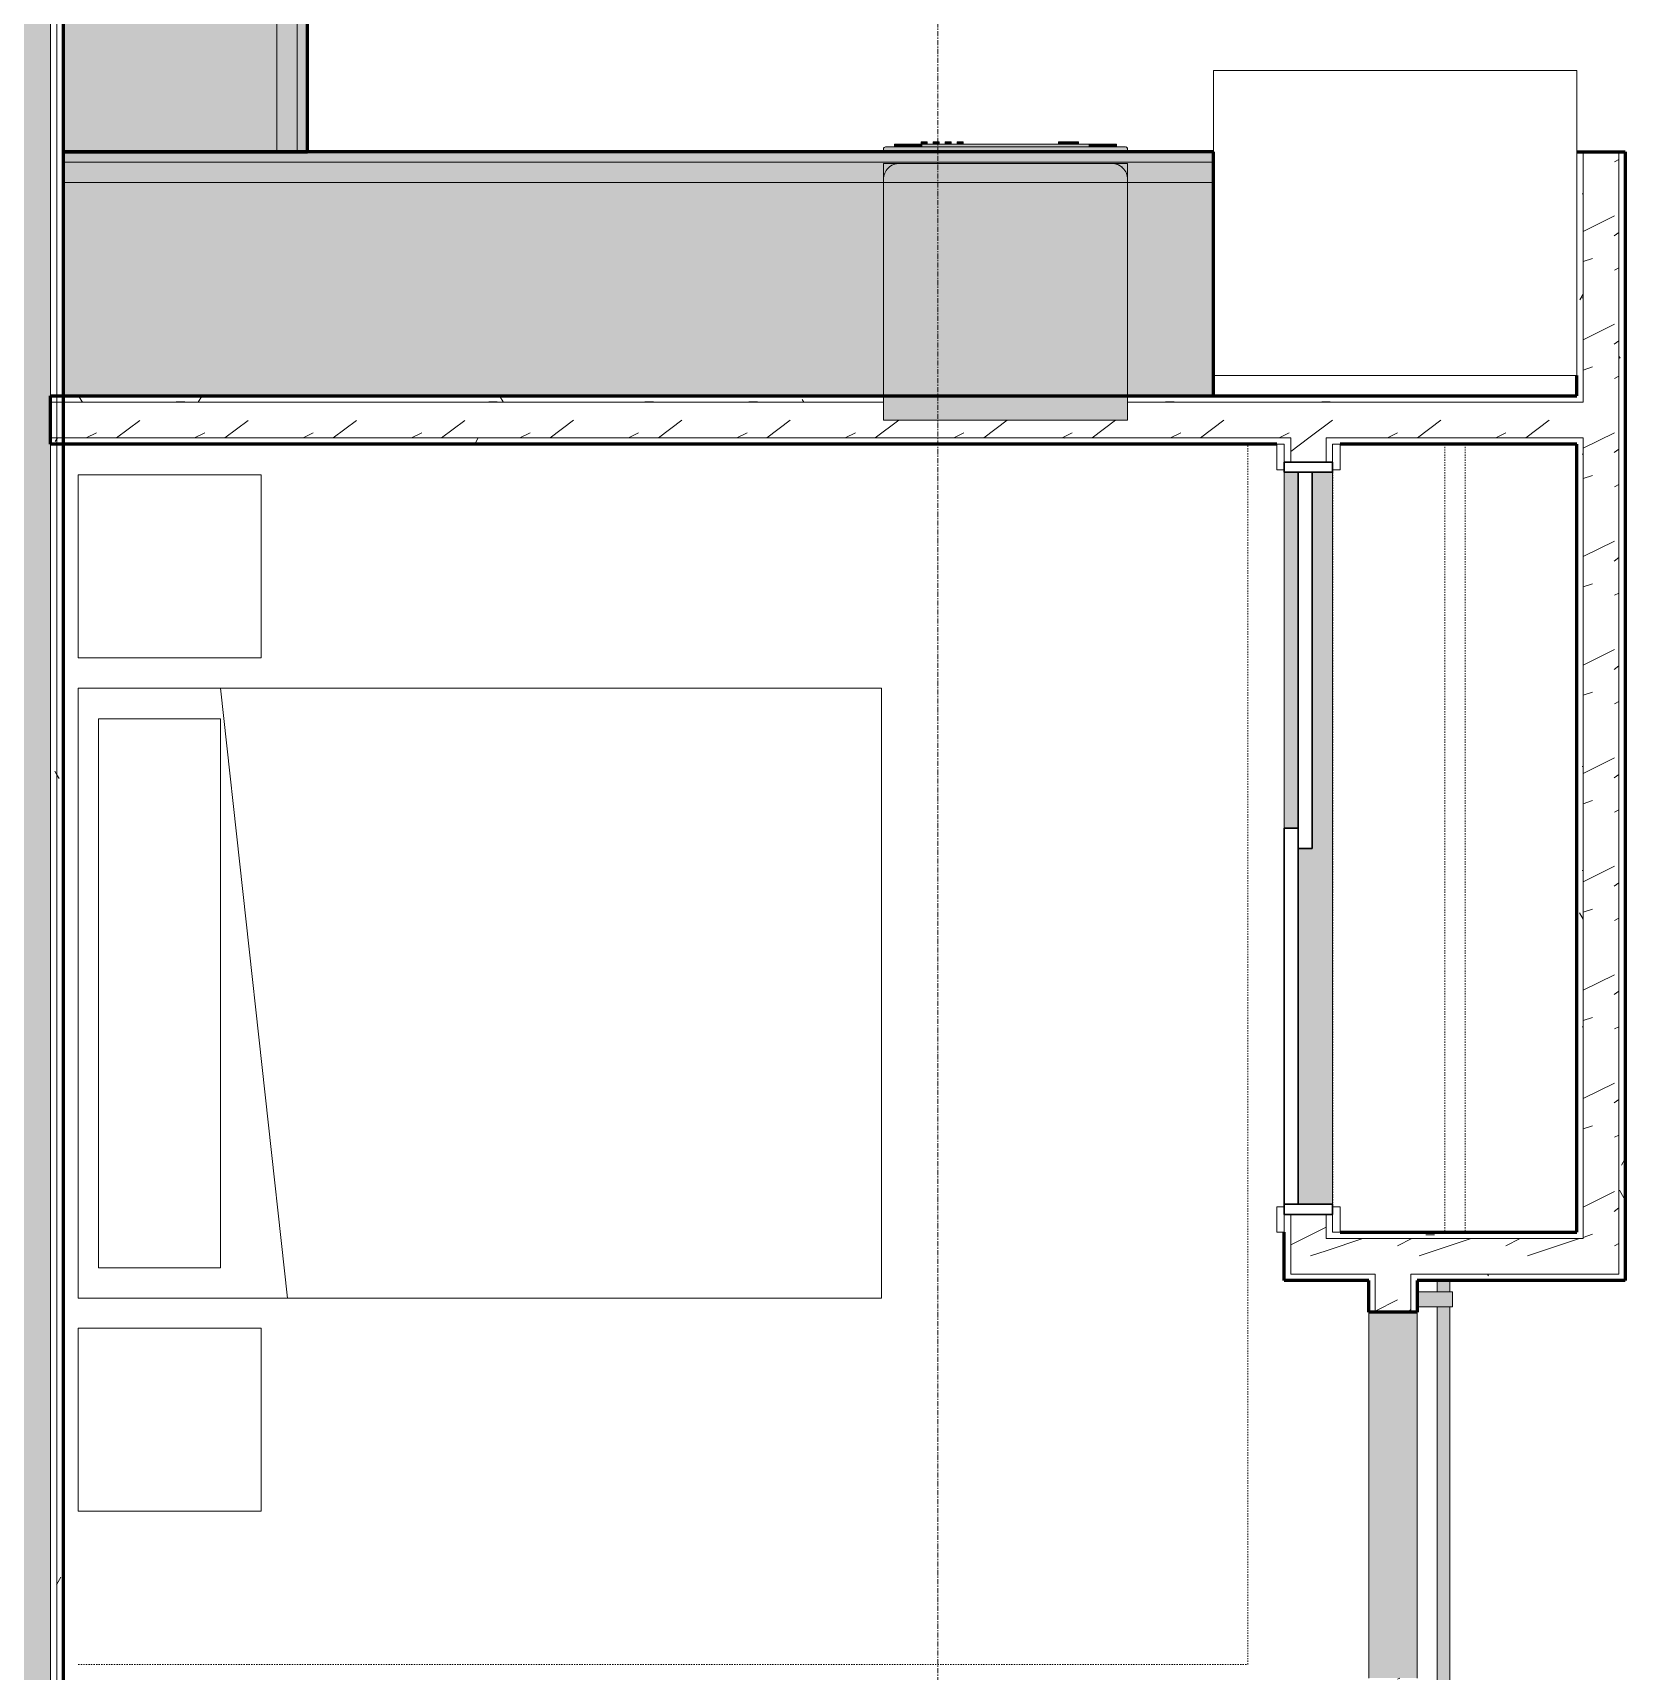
# Model space of a CAD drawing. Header units: inches. Extents: x -4061 to -1937, y 9836 to 11171.
# Drawn here: x -2916.3 to -2759.7, y 10524.1 to 10685.3 of the extents above; entities that cross this region are included whole.
import ezdxf

# ---------------------------------------------------------------- set-up
doc = ezdxf.new("R2010")
doc.units = ezdxf.units.IN
doc.header["$MEASUREMENT"] = 0
doc.linetypes.add('Dash', pattern=[0.25, 0.125, -0.125])
doc.linetypes.add('Grid Line 1_2_', pattern=[0.8749999999999999, 0.4999999999999999, -0.125, 0.125, -0.125])
for name, color, linetype, lineweight in [('0-1', 7, 'Continuous', 5), ('0-2', 250, 'Continuous', 9), ('A-DOOR-1', 250, 'Continuous', 9), ('A-DOOR-2', 50, 'Continuous', 30), ('A-DOOR-3', 90, 'Continuous', 18), ('A-DOOR-4', 135, 'Continuous', 18), ('A-DOOR-5', 7, 'Continuous', 18), ('A-DOOR-6', 10, 'Continuous', 60), ('A-DOOR-FRAM-1', 50, 'Continuous', 30), ('A-WALL', 113, 'Continuous', 18), ('A-WALL-1', 8, 'Continuous', 5), ('A-WALL-2', 10, 'Continuous', 60), ('A-WALL-3', 7, 'Continuous', 18), ('A-WALL-PATT-1', 250, 'Continuous', 9), ('A-WALL-PATT-2', 253, 'Continuous', 9), ('A-WALL-PATT-4', 111, 'Continuous', 9), ('I-FURN-1', 250, 'Continuous', 9), ('I-FURN-HDLN-1', 250, 'Dash', 9), ('I-WALL-2', 2, 'Continuous', 60), ('Q-CASE-1', 9, 'Continuous', 9), ('Q-CASE-2', 10, 'Continuous', 60), ('Q-CASE-3', 250, 'Continuous', 9), ('Q-CASE-HDLN-1', 250, 'Dash', 9), ('Q-SPCQ-1', 250, 'Continuous', 9), ('Q-SPCQ-2', 55, 'Continuous', 9), ('S-GRID-1', 1, 'Grid Line 1_2_', 9)]:
    doc.layers.add(name, color=color, linetype=linetype, lineweight=lineweight)
pattern_1 = [(0, (-127.185, -364.175), (20.48, 5.12), [0.845, -14.515, 0.845, -14.515, -81.92]), (0, (-127.185, -364.175), (20.48, 5.12), [-30.72, 0.845, -29.875, 0.845, -14.515, -35.84]), (0, (-127.185, -364.175), (20.48, 5.12), [-76.8, 0.845, -9.395, 0.845, -24.755]), (120, (-119.505, -361.615), (-14.67405006737632, 15.1762002695053), [0.8449999999999999, -14.515, 0.8449999999999999, -14.515, -81.91999999999999]), (120, (-119.505, -361.615), (-14.67405006737632, 15.1762002695053), [-30.72, 0.8449999999999999, -29.875, 0.8449999999999999, -14.515, -35.84]), (120, (-119.505, -361.615), (-14.67405006737632, 15.1762002695053), [-76.79999999999998, 0.8449999999999999, -9.394999999999998, 0.8449999999999999, -24.755]), (240, (-116.945, -351.375), (-5.805949932623669, -20.2962002695053), [0.845, -14.515, 0.845, -14.515, -81.92]), (240, (-116.945, -351.375), (-5.805949932623669, -20.2962002695053), [-30.72, 0.845, -29.875, 0.845, -14.515, -35.84]), (240, (-116.945, -351.375), (-5.805949932623669, -20.2962002695053), [-76.8, 0.845, -9.395, 0.845, -24.755])]
pattern_2 = [(216.87, (-122.92, -353.513), (31.98716190389133, 21.32545714244463), [5.331, -47.981]), (206.565, (-116.522, -356.711), (-10.66247606731217, -10.66200980650436), [11.921, -11.921]), (198.435, (-116.522, -362.043), (-21.3244936496746, -10.66258686177925), [6.743999999999999, -26.974])]

# ---------------------------------------------------------------- blocks, each defined once
blk = doc.blocks.new('FOLDING_SLIDING CLOSET - 72_ x 80_-1372823-ENLARGED RCP - 3RD FLOOR PLAN - WEST')
at = {"layer": 'A-DOOR-1'}
for p, q in [((-36.25000000000011, 3.000000000000026), (-38.75000000000009, 3.000000000000026)), ((-38.75000000000009, 3.000000000000026), (-38.75000000000009, 2.250000000000026)), ((-38.75000000000009, 2.250000000000026), (-36.25000000000011, 2.250000000000026)), ((-36.25000000000011, 2.250000000000026), (-36.25000000000011, 3.000000000000026)), ((38.74999999999987, 3.000000000000026), (36.24999999999987, 3.000000000000026)), ((36.24999999999987, 3.000000000000026), (36.24999999999987, 2.250000000000026)), ((36.24999999999987, 2.250000000000026), (38.74999999999987, 2.250000000000026)), ((38.74999999999987, 2.250000000000026), (38.74999999999987, 3.000000000000026)), ((-36.25000000000008, -2.500000000038504), (-38.75000000000009, -2.500000000038504)), ((-38.75000000000009, -2.500000000038504), (-38.75000000000009, -3.250000000038078)), ((-36.25000000000008, -3.250000000038078), (-36.25000000000008, -2.500000000038504)), ((38.74999999999988, -2.500000000038504), (36.24999999999989, -2.500000000038504)), ((36.24999999999989, -2.500000000038504), (36.24999999999989, -3.250000000038078)), ((38.74999999999988, -3.250000000038078), (38.74999999999988, -2.500000000038504)), ((-38.75000000000009, -3.250000000038078), (-36.25000000000008, -3.250000000038078)), ((36.24999999999989, -3.250000000038078), (38.74999999999988, -3.250000000038078))]:
    blk.add_line(p, q, dxfattribs=at)
at = {"layer": 'A-DOOR-2'}
for p, q in [((0.9999999999999057, 2.250000000000026), (-36.0000000000001, 2.250000000000026)), ((-36.0000000000001, 2.250000000000026), (-36.0000000000001, 0.8750000000000295)), ((0.9999999999999057, 0.8750000000000295), (0.9999999999999057, 2.250000000000026)), ((-36.0000000000001, 0.8750000000000295), (0.9999999999999057, 0.8750000000000295)), ((35.99999999999988, 0.8750000000000295), (-1.000000000000092, 0.8750000000000295)), ((-1.000000000000092, 0.8750000000000295), (-1.000000000000092, -0.5000000000000034)), ((35.99999999999987, -0.5000000000000034), (35.99999999999987, 0.8750000000000295)), ((-1.000000000000097, -0.5000000000000034), (35.99999999999987, -0.5000000000000034))]:
    blk.add_line(p, q, dxfattribs=at)
at = {"layer": 'A-DOOR-FRAM-1'}
for p, q in [((-36.00000000000009, 2.250000000000026), (-37.00000000000011, 2.250000000000026)), ((-37.00000000000011, 2.250000000000026), (-37.00000000000011, -2.500000000038503)), ((-36.00000000000009, -2.500000000038503), (-36.00000000000009, 2.250000000000026)), ((35.99999999999989, 2.249999999999949), (35.99999999999989, -2.500000000000038)), ((36.99999999999989, 2.249999999999949), (35.99999999999989, 2.249999999999949)), ((36.99999999999989, -2.500000000000038), (36.99999999999989, 2.249999999999949)), ((-37.00000000000011, -2.500000000038503), (-36.00000000000009, -2.500000000038503)), ((35.99999999999989, -2.500000000000038), (36.99999999999989, -2.500000000000038))]:
    blk.add_line(p, q, dxfattribs=at)
blk = doc.blocks.new('Refrigerator_-_Side-by-Side_6047 - 36_ X 30_-1372843-ENLARGED RCP - 3RD FLOOR PLAN - WEST')
at = {"layer": 'Q-SPCQ-1'}
for p, q in [((-17.87500000000018, 15.57779639811608), (17.87499999999981, 15.57779639811608)), ((-17.87500000000018, -14.42220360188391), (-17.87500000000018, 15.57779639811609)), ((17.8749999999998, 15.57779639811608), (17.8749999999998, -14.42220360188391)), ((17.87499999999981, -14.42220360188391), (-17.87500000000018, -14.42220360188391))]:
    blk.add_line(p, q, dxfattribs=at)
blk = doc.blocks.new('OD_CW_Base Cabinet - OD_CW_Base Cabinet-1965007-ENLARGED RCP - 3RD FLOOR PLAN - WEST')
at = {"layer": 'Q-CASE-1'}
for points in [[(0.7377049180300331, 2.999999999962824), (113.837704918231, 3.000000000011596), (113.837704918772, 24.00000000006173), (0.737704918020995, 24.00000000001296), (0.7377049180252583, 13.87091814949201)], [(0.7377049180308858, 0.999999999963947), (113.8377049182319, 1.000000000012719), (113.837704918231, 3.00000000001124), (33.17808755208733, 2.999999999976452), (33.17808755208801, 1.125000000012264), (9.178087552077612, 1.125000000002032), (9.17808755207693, 2.99999999996622), (0.7377049180300331, 2.999999999962469)], [(113.8377049182322, 1.260502813238418e-11), (113.8377049182319, 1.000000000012719), (0.7377049180308858, 0.999999999963947), (0.7377049180312268, -3.61666252501891e-11), (92.83770491818466, 3.396394276933277e-12)]]:
    blk.add_hatch(color=256, dxfattribs=at).paths.add_polyline_path(points, flags=0)
at = {"layer": 'Q-CASE-2'}
for p, q in [((113.8377049187747, 24.00000000000016), (0.7377049180327829, 24.00000000000016)), ((0.7377049180327883, 24.00000000000016), (0.7377049180327883, 1.225686219186177e-13)), ((113.8377049187747, 1.212363542890675e-13), (113.8377049187747, 24.00000000000016)), ((0.7377049180327883, 1.212363542890675e-13), (113.8377049187747, 1.212363542890675e-13))]:
    blk.add_line(p, q, dxfattribs=at)
at = {"layer": 'Q-CASE-3'}
for p, q in [((0.7377049180327488, 24.00000000000016), (0.7377049180327786, 2.999999999998593)), ((0.7377049180327488, 24.00000000000016), (113.8377049187747, 24.00000000000032)), ((113.8377049187747, 2.999999999998752), (113.8377049187747, 24.00000000000032)), ((0.7377049180327786, 2.999999999998592), (113.8377049187747, 2.999999999998752)), ((113.8377049187747, 1.000000000000288), (113.8377049187747, 2.999999999998737)), ((0.7377049180333344, 1.000000000000128), (113.8377049187747, 1.000000000000288)), ((0.7377049180327816, 1.000000000000128), (113.8377049187747, 1.000000000000288)), ((0.7377049180333358, 1.27750454303064e-13), (92.83770491823326, 2.578340986943716e-13)), ((113.8377049187747, 2.874948645171942e-13), (113.8377049187747, 1.000000000000288))]:
    blk.add_line(p, q, dxfattribs=at)
blk = doc.blocks.new('Dishwasher_15404 - 34_ counter-V3-ENLARGED RCP - 3RD FLOOR PLAN - WEST')
at = {"layer": 'Q-SPCQ-2'}
h = blk.add_hatch(color=256, dxfattribs=at)
h.paths.add_polyline_path([(25.24999999998897, 22.42519685038877), (25.16660215794002, 22.90457911914029), (24.98182294016771, 23.28713437222597), (24.73994902415268, 23.57619778418842), (24.46259842518532, 23.78901638390806), (24.08278589778797, 23.94633988391569), (23.67519685038166, 24.00000000000562), (23.3750000000241, 24.00000000000545), (23.37500000003365, -4.945377440890296e-12), (23.675196850382, -4.774847184307872e-12), (24.08278589778558, 0.05366011607560494), (24.46259842518463, 0.210983616082899), (24.83340004151068, 0.5194371403262038), (25.03901638390027, 0.7874015747992188), (25.19633988391353, 1.16721410220083), (25.24999999999715, 1.574803149611227), (25.2499999999917, 14.84698317646598)], flags=0)
h.paths.add_polyline_path([(2.374999999974988, 21.59241706162112), (2.374999999973965, 23.9999999999971), (-2.148681232938543e-11, 23.99999999999607), (-1.193711796076968e-11, -1.432454155292362e-11), (2.374999999983515, -1.330136001342907e-11)], flags=0)
h = blk.add_hatch(color=256, dxfattribs=at)
h.paths.add_polyline_path([(25.2499999999975, 0.4238022158035479), (25.24999999999715, 1.574803149611213), (25.19633988391353, 1.167214102200816), (24.96171408281691, 0.6665750005912373), (24.73994902415268, 0.4238022158033773), (24.46259842518566, 0.2109836160832261), (24.08278589778558, 0.05366011607559095), (23.675196850382, -4.788834246035433e-12), (25.24999999999784, -4.277243476288161e-12), (25.24999999999784, 0.2109836160835672)], flags=0)
h.paths.add_polyline_path([(25.24999999998897, 22.42519685038875), (25.24999999998829, 24.00000000000612), (23.67519685038166, 24.00000000000561), (24.08278589778797, 23.94633988391568), (24.46259842518532, 23.78901638390805), (24.83340004155604, 23.48056285960676), (25.03901638390061, 23.21259842519258), (25.21705573075269, 22.74562804897719), (25.24112752004407, 22.5114946936582)], flags=0)
for points in [[(25.0039892180348, 23.25824671648694), (24.96171408281725, 23.33342499940124), (24.98182294016771, 23.28713437222597)], [(26.87499999999158, 14.84698317646665), (26.85294326448172, 23.85639927629652), (26.81734385455274, 23.94234385456012), (26.67814960628675, 23.99999999999657), (26.37500000002273, 24.00000000000663), (26.37500000003228, -3.767051412713644e-12), (26.72909823721318, 0.006707514506088575), (26.81734385455206, 0.05765614543115187), (26.87499999999772, 0.1968503936976577), (26.87499999999499, 7.182471659274239)], [(27.12499999998795, 22.90706818605065), (26.87499999998851, 22.90706818605048), (26.8749999999892, 21.39104740546055), (27.12499999998863, 21.39104740546072), (27.12499999998795, 22.67814960629488)], [(27.12499999998795, 20.18586276963971), (27.1249999999876, 21.39104740546072), (26.8749999999892, 21.39104740546055), (26.87499999998954, 20.18586276963954)], [(27.12499999999443, 3.814150824146241), (27.12499999998795, 20.18586276963971), (26.87499999998954, 20.18586276963954), (26.87499999999602, 3.81415082414607)], [(27.37499999998806, 20.18586276963971), (27.37499999998806, 20.28389361914072), (27.12499999998795, 20.28389361914072), (27.12499999998829, 19.69334243803849), (27.3749999999884, 19.69334243803849)], [(27.3749999999884, 18.51224007583352), (27.37499999998806, 19.10279125693609), (27.12499999998829, 19.10279125693609), (27.12499999998863, 18.51224007583352)], [(27.37499999998806, 17.3311377136289), (27.37499999998772, 17.9216888947313), (27.12499999998897, 17.9216888947313), (27.12499999998931, 17.3311377136289)], [(27.37499999998806, 16.1500353514241), (27.37499999998772, 16.74058653252667), (27.12499999998931, 16.74058653252667), (27.12499999998965, 16.1500353514241)], [(27.37499999998806, 6.063036857232602), (27.37499999998772, 6.792545671108096), (27.1249999999934, 6.792545671108096), (27.12499999999374, 5.808293702604217), (27.37499999998806, 5.808293702604217)], [(27.37499999998806, 5.808293702604217), (27.12499999999374, 5.808293702604217), (27.12499999999408, 4.824041734100328), (27.3749999999884, 4.824041734100328), (27.37499999998806, 5.55355054797583)], [(27.12499999998795, 2.992581114547947), (27.1249999999876, 3.814150824146241), (26.87499999999602, 3.81415082414607), (26.8749999999967, 2.608966188324885), (27.12499999998829, 2.608966188325055), (27.12499999998829, 2.777358626849221)], [(27.12499999998795, 2.608966188325055), (26.8749999999967, 2.608966188324885), (26.87499999999738, 1.092945407735276), (27.12499999998863, 1.092945407735446)]]:
    blk.add_hatch(color=256, dxfattribs=at).paths.add_polyline_path(points, flags=0)
at = {"layer": 'Q-SPCQ-1'}
for p, q in [((3.730349362740525e-14, 23.99999999999991), (23.67519685039361, 23.99999999999991)), ((3.730349362740525e-14, -7.194245199570974e-14), (3.730349362740525e-14, 23.99999999999991)), ((23.6751968503935, 23.9999999999999), (25.24999999999998, 23.9999999999999)), ((25.24999999999998, 23.9999999999999), (25.24999999999998, 22.42519685039364)), ((26.37499999999987, 23.9999999999999), (26.6781496062992, 23.9999999999999)), ((26.87499999999998, 23.80314960629911), (26.87499999999998, 0.1968503937007539)), ((26.87499999999999, 22.90706818605364), (27.12499999999999, 22.90706818605364)), ((27.125, 21.39104740546477), (27.12499999999999, 22.90706818605365)), ((25.24999999999991, 22.42519685039354), (25.24999999999998, 1.574803149606319)), ((27.125, 20.18586276964277), (27.125, 21.39104740546478)), ((27.125, 20.28389361914477), (27.375, 20.28389361914477)), ((27.12499999999997, 3.814150824150273), (27.125, 20.18586276964278)), ((27.125, 19.6933424380424), (27.375, 19.6933424380424)), ((27.375, 19.6933424380424), (27.375, 20.28389361914477)), ((27.125, 19.10279125694004), (27.375, 19.10279125694004)), ((27.12499999999999, 18.51224007583767), (27.375, 18.51224007583767)), ((27.12499999999999, 17.92168889473531), (27.375, 17.92168889473531)), ((27.375, 18.51224007583767), (27.375, 19.10279125694004)), ((27.37499999999999, 17.33113771363295), (27.375, 17.92168889473531)), ((27.12499999999999, 17.33113771363295), (27.375, 17.33113771363295)), ((27.12499999999999, 16.74058653253059), (27.375, 16.74058653253059)), ((27.12499999999999, 16.15003535142823), (27.375, 16.15003535142822)), ((27.37499999999999, 16.15003535142822), (27.37499999999999, 16.74058653253059)), ((27.37499999998806, 6.792545671108091), (27.12499999998795, 6.792545671108091)), ((27.37499999999998, 5.808293702608283), (27.37499999999998, 6.792545671112208)), ((27.37499999999998, 4.824041734104337), (27.37499999999998, 5.808293702608276)), ((27.12499999998795, 4.824041734100325), (27.37499999998772, 4.824041734100325)), ((27.12499999999997, 2.60896618832828), (27.12499999999997, 3.814150824150272)), ((27.12499999999996, 1.092945407739353), (27.12499999999997, 2.608966188328274)), ((23.6751968503936, 2.031708135064075e-14), (3.730349362740525e-14, -7.061018436615955e-14)), ((25.24999999999998, 1.574803149606289), (25.24999999999998, -1.845173183099846e-13)), ((26.87499999999995, 1.092945407739353), (27.12499999999996, 1.092945407739353)), ((25.24999999999998, -1.818527830508842e-13), (23.67519685039393, -1.821020574183061e-13)), ((26.6781496062992, -3.353791435293803e-14), (26.3749999999991, -3.33611662353025e-14))]:
    blk.add_line(p, q, dxfattribs=at)
for centre, radius, start, end in [((23.67519685039361, 22.42519685039354), 1.574803149606301, 359.9999999999992, 89.99999999999967), ((23.67519685039361, 22.42519685039354), 1.574803149606296, 32.07702266495114, 42.3359089644165), ((23.67519685039361, 22.42519685039354), 1.574803149606298, 17.818228454234, 27.52661292452241), ((23.67519685039361, 22.42519685039354), 1.574803149606298, 359.9999999999979, 13.64245208007343), ((26.6781496062992, 23.80314960629911), 0.1968503937007896, 359.9999999999991, 90.00000000000053), ((23.6751968503936, 1.574803149606319), 1.574803149606296, 269.9999999999993, 359.9999999999996), ((23.6751968503936, 1.574803149606316), 1.574803149606297, 317.6640910351586, 327.922977335141), ((23.6751968503936, 1.574803149606316), 1.574803149606295, 332.4733870753532, 342.1817715456863), ((23.6751968503936, 1.574803149606316), 1.5748031496063, 346.3575479200234, 359.9999999999989), ((26.6781496062992, 0.1968503937007539), 0.1968503937007852, 269.9999999999995, 359.9999999999996), ((26.67814960629914, 0.1968503937006185), 0.1968503937007849, 284.9999999999996, 344.9999999999999)]:
    blk.add_arc(centre, radius, start, end, dxfattribs=at)
blk = doc.blocks.new('OD_CW_Base Cabinet - OD_CW_Base Cabinet-1965008-ENLARGED RCP - 3RD FLOOR PLAN - WEST')
at = {"layer": 'Q-CASE-1'}
for points in [[(133.0078664107225, 24.00000000004365), (0.7377049180131506, 23.99999999999744), (0.737704918020654, 2.999999999949864), (133.00786641073, 2.999999999996077)], [(133.0078664107225, 0.9999999999975414), (70.97036641022963, 0.9999999999758841), (70.97036641022963, 0.6250000005202166), (46.97036641021497, 0.6250000005116901), (46.97036641021497, 0.9999999999673576), (0.737704918020995, 0.9999999999513277), (0.7377049180213361, -4.878586423728848e-11), (133.0078664107228, -2.572164703451552e-12), (133.0078664107225, 0.625000000541874)]]:
    blk.add_hatch(color=256, dxfattribs=at).paths.add_polyline_path(points, flags=0)
h = blk.add_hatch(color=256, dxfattribs=at)
h.paths.add_polyline_path([(133.0078664107235, 0.9999999999975414), (133.0078664107228, 2.999999999996063), (70.97036641022895, 2.999999999974406), (70.97036641022963, 0.9999999999758841)], flags=0)
h.paths.add_polyline_path([(46.97036641021497, 0.9999999999673576), (46.97036641021429, 2.999999999965879), (0.7377049180196308, 2.999999999949849), (0.7377049180203129, 0.9999999999513277)], flags=0)
at = {"layer": 'Q-CASE-2'}
for p, q in [((133.0078664107346, 24.00000000000016), (0.7377049180327829, 24.00000000000016)), ((0.7377049180327883, 24.00000000000016), (0.7377049180327883, 1.225686219186177e-13)), ((133.0078664107346, 1.212363542890675e-13), (133.0078664107346, 24.00000000000016)), ((0.7377049180327883, 1.212363542890675e-13), (133.0078664107346, 1.212363542890675e-13))]:
    blk.add_line(p, q, dxfattribs=at)
at = {"layer": 'Q-CASE-3'}
for p, q in [((0.7377049180327275, 24.00000000000016), (0.7377049180327573, 2.999999999998593)), ((0.7377049180327275, 24.00000000000016), (133.0078664107346, 24.00000000000035)), ((133.0078664107346, 2.999999999998779), (133.0078664107346, 24.00000000000035)), ((0.7377049180327575, 2.999999999998578), (0.7377049180327603, 1.000000000000128)), ((0.7377049180327573, 2.999999999998592), (133.0078664107346, 2.999999999998779)), ((133.0078664107346, 1.000000000000315), (133.0078664107346, 2.999999999998765)), ((0.7377049180333344, 1.000000000000128), (0.7377049180333358, 1.27675647831885e-13)), ((0.7377049180333344, 1.000000000000128), (46.97036641022748, 1.000000000000193)), ((0.7377049180327603, 1.000000000000128), (46.97036641022765, 1.000000000000193)), ((0.7377049180333358, 1.27750454303064e-13), (133.0078664107346, 3.145711345545301e-13)), ((70.97036641022774, 1.000000000000227), (133.0078664107346, 1.000000000000315)), ((70.97036641022785, 1.000000000000227), (133.0078664107346, 1.000000000000315)), ((133.0078664107346, 3.145711345545301e-13), (133.0078664107346, 1.000000000000315))]:
    blk.add_line(p, q, dxfattribs=at)
blk = doc.blocks.new('Interior_barn_door_18732 - Interior_barn_door_18732-1655839-ENLARGED RCP - 3RD FLOOR PLAN - WEST')
at = {"layer": 'A-DOOR-3'}
for points in [[(-23.44099574575409, -5.822925211102196), (-23.68247720232648, -5.822925211102197), (-23.65750209669966, -6.072925211101286), (-23.44099574575375, -6.072925211101286), (-23.44099574575375, -6.000000000003703)], [(-22.48837085450225, -6.322925211100723), (-23.63105244244491, -6.322925211101064), (-23.63105244244491, -6.572925211101178), (-22.48837085450225, -6.562434915388294), (-22.48837085450225, -6.367016431622132)], [(-22.69099574575614, -5.822925211101855), (-23.44099574575409, -5.822925211102196), (-23.44099574575375, -6.072925211101286), (-22.6909957457558, -6.072925211100945), (-22.6909957457558, -6.000000000003362)], [(-22.82451428918409, -6.072925211101119), (-23.30747720232852, -6.07292521110129), (-23.28250209670272, -6.322925211101063), (-22.82451428918409, -6.322925211100892)], [(-22.44951428918375, -6.000000000003362), (-22.47448939481023, -5.822925211101856), (-22.69099574575614, -5.822925211101855), (-22.6909957457558, -6.07292521109924), (-22.44951428918375, -6.072925211100945)], [(-20.63165479760334, -6.572925211100176), (-20.63165479760334, -6.322925211100062), (-22.48837085450225, -6.322925211100731), (-22.48837085450225, -6.572925211100845), (-20.6663018556585, -6.572925211100174)]]:
    blk.add_hatch(color=256, dxfattribs=at).paths.add_polyline_path(points, flags=0)
at = {"layer": 'A-DOOR-4'}
h = blk.add_hatch(color=256, dxfattribs=at)
h.paths.add_polyline_path([(19.99999999998863, -5.84609191277881), (19.9999999999876, -2.374999999999013), (18.49999999998624, -2.374999999999524), (18.49999999998726, -5.846091912779322)], flags=0)
h.paths.add_polyline_path([(-57.50000000001148, -4.781510897516775), (-57.50000000001216, -2.37500000001419), (-59.00000000001216, -2.375000000014702), (-59.00000000001284, -5.846091912779151), (-57.50000000001284, -5.822925211114672), (-57.50000000001148, -4.78616330791116)], flags=0)
h = blk.add_hatch(color=256, dxfattribs=at)
h.paths.add_polyline_path([(20.99999999998704, -4.635425211101258), (20.99999999998704, -4.322925211072042), (19.99999999998829, -4.344992406264092), (19.99999999998863, -4.947925211101656), (20.99999999998738, -4.947925211101315), (20.99999999998704, -4.786163307882853)], flags=0)
h.paths.add_polyline_path([(18.49999999998692, -4.50598347283134), (18.49999999998692, -4.322925211072895), (-19.89578477314023, -4.344221569685184), (-19.89578477313989, -4.94792521111598), (18.49999999998726, -4.942932559768317), (18.49999999998692, -4.509978588237495)], flags=0)
h.paths.add_polyline_path([(-55.89578477314091, -4.628866485754579), (-55.89578477314091, -4.322925211099839), (-57.50000000001148, -4.344221569698826), (-57.50000000001113, -4.947925211129623), (-55.89578477314057, -4.947925211129111), (-55.89578477314091, -4.635425211129054)], flags=0)
h.paths.add_polyline_path([(-59.00000000001148, -4.505983472888468), (-59.00000000001148, -4.322925211100862), (-60.00000000001295, -4.344221569699679), (-60.00000000001261, -4.947925211130475), (-59.00000000001113, -4.947925211130134), (-59.00000000001148, -4.633827164949914)], flags=0)
for points in [[(-19.89578477314023, -4.072925211087809), (-55.89578477314091, -4.07292521110094), (-55.89578477314057, -5.822925211113843), (-19.89578477313989, -5.822925211100713), (-19.89578477313989, -5.024703292205404)], [(-52.05759402006458, -5.846091912776592), (-52.05759402006458, -5.822925211112625), (-53.55759402006458, -5.846091912777275), (-53.55759402006424, -6.000000000004071), (-52.05759402006424, -6.000000000003388)]]:
    blk.add_hatch(color=256, dxfattribs=at).paths.add_polyline_path(points, flags=0)
h = blk.add_hatch(color=256, dxfattribs=at)
h.paths.add_polyline_path([(20.99999999998738, -5.489191088437432), (20.99999999998738, -4.947925211101315), (19.99999999998863, -4.949922271634343), (19.99999999998863, -5.57292521107244), (20.99999999998738, -5.551628852531943)], flags=0)
h.paths.add_polyline_path([(18.49999999998726, -5.260425211072723), (18.49999999998726, -4.947925211102167), (-19.89578477313989, -4.94792521111598), (-19.89578477313989, -5.572925211086765), (18.49999999998726, -5.551628852532795), (18.49999999998726, -5.264420326479049)], flags=0)
h.paths.add_polyline_path([(-55.89578477314057, -5.484158401501569), (-55.89578477314057, -4.947925211129111), (-57.50000000001113, -4.947925211129623), (-57.50000000001284, -5.572925211100407), (-55.89578477314057, -5.548465173247829), (-55.89578477314057, -5.489191088465228)], flags=0)
h.paths.add_polyline_path([(-59.00000000001113, -5.024703292219876), (-59.00000000001113, -4.947925211130134), (-60.00000000001261, -4.947925211130475), (-60.00000000001261, -5.57292521110126), (-59.00000000001284, -5.550858015938369), (-59.00000000001284, -5.107690053757076)], flags=0)
h = blk.add_hatch(color=256, dxfattribs=at)
h.paths.add_polyline_path([(-22.23397552621725, -6.000000000003388), (-22.23397552621759, -5.822925211101881), (-22.44951428918409, -5.822925211102052), (-22.44951428918375, -6.000000000003559)], flags=0)
h.paths.add_polyline_path([(-23.68247720232648, -5.822925211102393), (-23.73397552621759, -5.822925211102564), (-23.73397552621725, -6.000000000004071), (-23.68247720232614, -6.0000000000039)], flags=0)
at = {"layer": 'A-DOOR-1'}
for p, q in [((-23.69099574575523, -5.822925211100871), (-23.69099574575489, -6.072925211100813)), ((-23.68247720231509, -6.072925211097812), (-23.69099574574283, -6.072925211097813)), ((-23.69099574574163, -6.072925211097921), (-23.44099574574163, -6.072925211097924)), ((-22.48837085449005, -6.322925211097873), (-23.63105244243242, -6.322925211097873)), ((-23.63105244243242, -6.322925211097873), (-23.63105244243242, -6.572925211097904)), ((-23.44099574574163, -6.072925211097924), (-22.69099574574388, -6.072925211097924)), ((-23.31599574575659, -6.07292521110115), (-23.31599574575659, -6.322925211100923)), ((-23.31599574575659, -6.072925211101121), (-23.31599574575659, -6.322925211101064)), ((-22.81599574575636, -6.322925211100923), (-22.81599574575636, -6.07292521110115)), ((-22.81599574575636, -6.322925211100894), (-22.81599574575636, -6.072925211101121)), ((-22.69099574574389, -6.072925211097924), (-22.44099574574389, -6.072925211097921)), ((-22.48630175658593, -6.57292521110101), (-22.48630175658593, -6.322925211101067)), ((-22.44099574574407, -6.072925211097813), (-22.4495142891718, -6.072925211097812)), ((-22.44099574575636, -6.072925211100983), (-22.44099574575671, -5.822925211101041)), ((-20.62034330122685, -6.572925211101035), (-20.62034330122685, -6.322925211100921)), ((-23.63105244243242, -6.572925211097904), (-22.48837085449005, -6.572925211097904))]:
    blk.add_line(p, q, dxfattribs=at)
for points, knots in [([(-20.63868366532948, -6.322925211097804), (-20.61978821255244, -6.322925211097806), (-20.61098276722661, -6.322925211097809), (-20.73473689163487, -6.322925211097814), (-21.00568833207353, -6.322925211097822), (-21.5283048616829, -6.32292521109783), (-22.11581176672138, -6.322925211097843), (-22.37754968820245, -6.322925211097843), (-22.47648076529477, -6.322925211097846)], [-0.5310492962460405, -0.5310492962460405, -0.5310492962460405, -0.5310492962460405, -0.4969615954401262, -0.4376596094380052, -0.3707647652797351, -0.2964689347687159, -0.2105512602441014, -0.1495851412137871, -0.1495851412137871, -0.1495851412137871, -0.1495851412137871]), ([(-22.48876554560481, -6.572925211097879), (-22.39584382133408, -6.572925211097878), (-22.10360900115154, -6.57292521109787), (-21.53155754823306, -6.572925211097856), (-21.00477501553064, -6.572925211097855), (-20.73552581484513, -6.572925211097853), (-20.60927508959446, -6.572925211097839), (-20.62183501759752, -6.572925211097839), (-20.64092808584217, -6.572925211097837)], [0.1495851412137907, 0.1495851412137907, 0.1495851412137907, 0.1495851412137907, 0.2105512602441014, 0.2964689347687159, 0.3707647652797351, 0.4376596094380052, 0.4969615954401262, 0.5310492962460405, 0.5310492962460405, 0.5310492962460405, 0.5310492962460405])]:
    blk.add_open_spline(points, degree=3, knots=knots, dxfattribs=at)
at = {"layer": 'A-DOOR-5'}
for p, q in [((-59.00000000000011, -5.846091912775664), (-59.00000000000011, -2.37499999999662)), ((-57.50000000000011, -2.374999999996676), (-57.50000000000011, -5.846091912775514)), ((18.49999999999988, -5.846091912775514), (18.49999999999988, -2.374999999996206)), ((19.99999999999988, -2.374999999996619), (19.99999999999988, -5.846091912775664)), ((-59.00000000001284, -4.322925211101377), (-60.00000000001261, -4.322925211101206)), ((-60.00000000000011, -4.322925211098101), (-60.00000000000011, -4.947925211098095)), ((-55.89578477314057, -4.322925211101377), (-57.50000000001284, -4.322925211101206)), ((-55.89578477312832, -5.822925211097771), (-55.89578477312832, -4.072925211097772)), ((-55.89578477312832, -4.072925211097772), (-19.89578477312833, -4.072925211097772)), ((-19.89578477312832, -4.072925211097772), (-19.89578477312833, -5.822925211097771)), ((18.4999999999876, -4.322925211101377), (-19.89578477314023, -4.322925211101206)), ((20.99999999998738, -4.322925211101377), (19.9999999999876, -4.322925211101206)), ((20.99999999999988, -4.947925211098099), (20.99999999999988, -4.322925211098101)), ((-60.00000000000011, -4.947925211098102), (-60.00000000000011, -5.5729252110981)), ((-60.00000000001261, -5.572925211101263), (-59.00000000001284, -5.572925211101263)), ((-57.50000000000011, -5.846091912775514), (-59.00000000000011, -5.846091912775664)), ((-57.50000000001284, -5.572925211101263), (-55.89578477314057, -5.572925211101434)), ((-19.89578477312833, -5.822925211097771), (-55.89578477312832, -5.822925211097771)), ((-19.89578477314091, -5.572925211101263), (18.49999999998726, -5.572925211101263)), ((19.99999999999988, -5.846091912775664), (18.49999999999988, -5.846091912775514)), ((19.99999999998726, -5.572925211101263), (20.99999999998738, -5.572925211101263)), ((20.99999999999988, -5.5729252110981), (20.99999999999988, -4.947925211098107))]:
    blk.add_line(p, q, dxfattribs=at)
at = {"layer": 'A-DOOR-6'}
for p, q in [((-53.5575940200519, -6.000000000000319), (-53.5575940200519, -5.822925211098192)), ((-52.0575940200519, -6.000000000000319), (-53.5575940200519, -6.000000000000319)), ((-52.0575940200519, -5.822925211098094), (-52.0575940200519, -6.000000000000319)), ((-23.73397552620474, -6.000000000000319), (-23.73397552620474, -5.822925211098094)), ((-23.68247720231385, -6.000000000000319), (-23.73397552620474, -6.000000000000319)), ((-22.23397552620473, -6.000000000000319), (-22.44951428917143, -6.000000000000319)), ((-22.23397552620473, -5.822925211097979), (-22.23397552620473, -6.000000000000319))]:
    blk.add_line(p, q, dxfattribs=at)
blk = doc.blocks.new('OD_CW_Closet - OD_CW_Closet-1690852-ENLARGED RCP - 3RD FLOOR PLAN - WEST')
at = {"layer": 'Q-CASE-HDLN-1'}
for p, q in [((0.7377049180327883, 13.00000000000014), (78.23770491802284, 13.00000000000014)), ((0.7377049180327883, 11.00000000000014), (78.23770491802327, 11.00000000000014)), ((3.237704917990976, 4.169997680492087e-13), (75.73770491799122, 4.169997680492087e-13))]:
    blk.add_line(p, q, dxfattribs=at)
blk = doc.blocks.new('Bed-Standard - Queen 60_ x 79_-1242961-ENLARGED RCP - 3RD FLOOR PLAN - WEST')
at = {"layer": 'I-FURN-1'}
for p, q in [((40.688524590164, 37.70491803278726), (-19.31147540983595, 37.70491803278726)), ((-19.31147540983595, 37.70491803278726), (-19.31147540983595, -41.29508196721268)), ((40.68852459016399, -41.29508196721268), (40.68852459016399, 37.70491803278726)), ((-16.31147540983483, 35.70491803278752), (-16.31147540983483, 23.70491803278786)), ((-16.31147540983483, 35.70491803278752), (37.68852459016421, 35.70491803278752)), ((37.6885245901642, 35.70491803278752), (37.6885245901642, 23.70491803278786)), ((40.68852459016475, 23.70491803278786), (-19.31147540983504, 17.12529919027923)), ((-16.31147540983483, 23.70491803278786), (37.68852459016421, 23.70491803278786)), ((-19.31147540983595, -41.29508196721268), (40.688524590164, -41.29508196721268))]:
    blk.add_line(p, q, dxfattribs=at)
at = {"layer": 'I-FURN-HDLN-1'}
for p, q in [((-55.31147540983584, 37.70491803278724), (-55.31147540983584, -77.29508196721251)), ((64.68852459016394, -77.29508196721251), (64.68852459016394, 37.70491803278716)), ((-55.31147540983584, -77.29508196721251), (64.68852459016394, -77.29508196721251))]:
    blk.add_line(p, q, dxfattribs=at)
blk = doc.blocks.new('Table-Night Stand - 18_ x 18_ x 24_-1352623-ENLARGED RCP - 3RD FLOOR PLAN - WEST')
at = {"layer": 'I-FURN-1'}
for p, q in [((18.14699331848555, 17.99999999999999), (0.1469933184855234, 17.99999999999999)), ((0.1469933184855234, 17.99999999999999), (0.1469933184855234, -9.466330862652132e-30)), ((18.14699331848555, -9.466330862652132e-30), (18.14699331848555, 17.99999999999999)), ((0.1469933184855234, -9.466330862652132e-30), (18.14699331848555, -9.466330862652132e-30))]:
    blk.add_line(p, q, dxfattribs=at)
blk = doc.blocks.new('CTR - 1st Phase - Unit Layouts_rvt-1-ENLARGED RCP - 3RD FLOOR PLAN - WEST')
at = {"layer": 'A-WALL-1'}
h = blk.add_hatch(color=256, dxfattribs=at)
h.paths.add_polyline_path([(-2789.121872233536, 10570.05214482539), (-2788.496872233631, 10570.05214482539), (-2788.496872233617, 10642.05214482539), (-2790.496872233617, 10642.05214482539), (-2790.496872233617, 10605.05214482539), (-2791.871872233643, 10605.05214482539), (-2791.871872233643, 10570.05214482539)], flags=0)
h.paths.add_polyline_path([(-2793.246872233534, 10607.05214482539), (-2791.871872233643, 10607.05214482539), (-2791.871872233643, 10642.05214482539), (-2793.246872233533, 10642.05214482539), (-2793.246872233533, 10622.89525953279)], flags=0)
blk.add_hatch(color=256, dxfattribs=at).paths.add_polyline_path([(-2780.173736678561, 10523.45028628613), (-2780.173736678561, 10559.45028628613), (-2784.92373667858, 10559.45028628613), (-2784.92373667858, 10523.45028628613), (-2780.798736678579, 10523.45028628613)], flags=0)
at = {"layer": 'A-WALL-PATT-1'}
h = blk.add_hatch(dxfattribs=at)
h.set_pattern_fill('FP_1', color=256, style=0, pattern_type=2)
h.set_pattern_definition(pattern_1)
h.paths.add_polyline_path([(-2763.848736678933, 10567.30214482525), (-2763.848736678877, 10645.42714482528), (-2764.473736678765, 10645.4271448253), (-2764.473736678878, 10567.30214482525)], flags=0)
h.paths.add_polyline_path([(-2764.473736678765, 10648.92714482539), (-2763.848736678877, 10648.92714482539), (-2763.848736678877, 10673.55214482517), (-2764.473736678765, 10673.55214482517), (-2764.473736678765, 10649.55214482539)], flags=0)
h = blk.add_hatch(dxfattribs=at)
h.set_pattern_fill('FP_1', color=256, style=0, pattern_type=2)
h.set_pattern_definition(pattern_1)
h.paths.add_polyline_path([(-2759.723736678936, 10563.17714482525), (-2759.723736678857, 10673.55214482513), (-2760.348736678858, 10673.55214482517), (-2760.348736678858, 10563.17714482525)], flags=0)
h = blk.add_hatch(dxfattribs=at)
h.set_pattern_fill('FP_1', color=256, style=0, pattern_type=2)
h.set_pattern_definition(pattern_1)
h.paths.add_polyline_path([(-2800.22373667877, 10648.92714482539), (-2764.473736678874, 10648.92714482539), (-2764.473736678874, 10649.55214482539), (-2808.664119312424, 10649.55214482529), (-2808.664119312424, 10648.92714482539)], flags=0)
h.paths.add_polyline_path([(-2913.32373667897, 10648.92714482539), (-2832.664119312438, 10648.92714482539), (-2832.664119312438, 10649.55214482529), (-2913.32373667897, 10649.55214482529)], flags=0)
h = blk.add_hatch(dxfattribs=at)
h.set_pattern_fill('FP_1', color=256, style=0, pattern_type=2)
h.set_pattern_definition(pattern_1)
h.paths.add_polyline_path([(-2808.664132906218, 10644.8021448253), (-2792.621872233653, 10644.80214482539), (-2792.621872233479, 10645.4271448253), (-2913.32373667897, 10645.42070560844), (-2913.32373667897, 10644.8021448253), (-2832.664119312438, 10644.8021448253)], flags=0)
h.paths.add_polyline_path([(-2789.12187223348, 10644.80214482538), (-2764.473736678874, 10644.80214482538), (-2764.473736678874, 10645.42714482528), (-2789.12187223348, 10645.4271448253)], flags=0)
h = blk.add_hatch(dxfattribs=at)
h.set_pattern_fill('FP_1', color=256, style=0, pattern_type=2)
h.set_pattern_definition(pattern_1)
h.paths.add_polyline_path([(-2763.848736678878, 10566.67714482527), (-2763.848736678878, 10567.30214482525), (-2788.496872233482, 10567.30214482525), (-2788.496872233482, 10566.67714482527), (-2764.473736678878, 10566.67714482527)], flags=0)
h = blk.add_hatch(dxfattribs=at)
h.set_pattern_fill('FP_1', color=256, style=0, pattern_type=2)
h.set_pattern_definition(pattern_1)
h.paths.add_polyline_path([(-2780.798736678559, 10562.55214482525), (-2759.723736678936, 10562.55214482526), (-2759.723736678936, 10563.17714482525), (-2780.798736678559, 10563.17714482526)], flags=0)
h.paths.add_polyline_path([(-2784.923736678579, 10562.55214482526), (-2784.298736678559, 10562.55214482526), (-2784.298736678555, 10563.17714482526), (-2792.621872233538, 10563.17714482526), (-2792.621872233538, 10562.55214482527), (-2788.496872233536, 10562.55214482526)], flags=0)
h = blk.add_hatch(dxfattribs=at)
h.set_pattern_fill('FP_1', color=256, style=0, pattern_type=2)
h.set_pattern_definition(pattern_1)
h.paths.add_polyline_path([(-2784.298736678606, 10475.13021652942), (-2784.298736678582, 10519.32528628606), (-2784.92373667858, 10519.32528628606), (-2784.923736677765, 10475.13021652942)], flags=0)
h.paths.add_polyline_path([(-2784.92373667858, 10522.82528628607), (-2784.298736678582, 10522.82528628607), (-2784.298736678582, 10523.45028628607), (-2784.92373667858, 10523.45028628607)], flags=0)
h.paths.add_polyline_path([(-2784.298736678559, 10559.45028628613), (-2784.298736678556, 10562.55214482526), (-2784.923736678579, 10562.55214482526), (-2784.92373667858, 10559.45028628613)], flags=0)
at = {"layer": 'A-WALL-PATT-2'}
h = blk.add_hatch(dxfattribs=at)
h.set_pattern_fill('FP_2', color=256, style=0, pattern_type=2)
h.set_pattern_definition(pattern_2)
h.paths.add_polyline_path([(-2760.352413149521, 10566.67714482527), (-2760.348736679038, 10566.67714482527), (-2760.348736678858, 10673.55214482517), (-2763.848736678877, 10673.55214482517), (-2763.848736678878, 10566.67714482527)], flags=0)
h = blk.add_hatch(dxfattribs=at)
h.set_pattern_fill('FP_2', color=256, style=0, pattern_type=2)
h.set_pattern_definition(pattern_2)
h.paths.add_polyline_path([(-2914.573736679346, 10645.4271448253), (-2763.848736678877, 10645.44340519226), (-2763.848736678877, 10648.92714482528), (-2808.664119312424, 10648.92714482539), (-2808.664132906218, 10647.17714482526), (-2832.664119312438, 10647.17714482526), (-2832.664119312438, 10648.92714482539), (-2914.573736679346, 10648.92714482539)], flags=0)
h = blk.add_hatch(dxfattribs=at)
h.set_pattern_fill('FP_2', color=256, style=0, pattern_type=2)
h.set_pattern_definition(pattern_2)
h.paths.add_polyline_path([(-2792.621872233538, 10563.17714482526), (-2789.121872233536, 10563.17714482526), (-2789.121872233536, 10569.05214482538), (-2792.621872233538, 10569.05214482538), (-2792.621872233538, 10566.51940033682)], flags=0)
h.paths.add_polyline_path([(-2789.121872233485, 10643.05214482539), (-2789.12187223348, 10645.4271448253), (-2792.621872233479, 10645.4271448253), (-2792.621872233479, 10643.05214482539)], flags=0)
h = blk.add_hatch(dxfattribs=at)
h.set_pattern_fill('FP_2', color=256, style=0, pattern_type=2)
h.set_pattern_definition(pattern_2)
h.paths.add_polyline_path([(-2784.923736678579, 10563.17714482526), (-2760.348736678933, 10563.17714482526), (-2760.348736678933, 10566.67714482527), (-2789.121872233536, 10566.67714482527), (-2789.121872233536, 10563.17714482526), (-2788.496872233536, 10563.17714482526)], flags=0)
h = blk.add_hatch(dxfattribs=at)
h.set_pattern_fill('FP_2', color=256, style=0, pattern_type=2)
h.set_pattern_definition(pattern_2)
h.paths.add_polyline_path([(-2783.072002319419, 10475.13021652941), (-2780.79873667858, 10475.13021652941), (-2780.798736678579, 10523.45028628613), (-2784.298736678582, 10523.45028628613), (-2784.298736678606, 10475.13021652941)], flags=0)
h.paths.add_polyline_path([(-2784.298736678559, 10559.45028628613), (-2780.798736678559, 10559.45028628613), (-2780.798736678559, 10563.17714482526), (-2784.298736678555, 10563.17714482526), (-2784.298736678556, 10562.55214482526)], flags=0)
at = {"layer": 'A-WALL-2'}
for p, q in [((-2764.473736678854, 10673.55214482516), (-2759.723736678854, 10673.55214482516)), ((-2759.723736678854, 10673.55214482516), (-2759.72373667893, 10567.30214482523)), ((-2764.473736678871, 10649.55214482527), (-2764.47373667887, 10651.55214482466)), ((-2914.57373668105, 10644.80214482537), (-2914.573736681046, 10649.55214482537)), ((-2914.573736681046, 10649.55214482537), (-2913.323736679523, 10649.55214482537)), ((-2800.223736678781, 10649.55214482529), (-2764.473736678871, 10649.55214482527)), ((-2793.996872233613, 10644.80214482529), (-2914.57373668105, 10644.80214482537)), ((-2764.473736678875, 10644.80214482527), (-2787.746872233574, 10644.80214482529)), ((-2764.47373667893, 10567.30214482523), (-2764.473736678875, 10644.80214482527)), ((-2793.246872233536, 10562.55214482525), (-2793.246872233533, 10567.30214482537)), ((-2787.746872233631, 10567.30214482525), (-2764.47373667893, 10567.30214482523)), ((-2759.72373667893, 10567.30214482523), (-2759.723736678933, 10563.17714482523)), ((-2759.723736678933, 10563.17714482523), (-2759.723736678934, 10562.55214482523)), ((-2792.621872233536, 10562.55214482525), (-2793.246872233536, 10562.55214482525)), ((-2788.496872233536, 10562.55214482525), (-2792.621872233536, 10562.55214482525)), ((-2784.923736678556, 10562.55214482525), (-2788.496872233536, 10562.55214482525)), ((-2784.923736678558, 10559.45028628612), (-2784.923736678556, 10562.55214482525)), ((-2780.173736678556, 10562.55214482525), (-2780.173736678558, 10559.45028628612)), ((-2759.723736678934, 10562.55214482523), (-2780.173736678556, 10562.55214482525)), ((-2780.173736678558, 10559.45028628612), (-2784.923736678558, 10559.45028628612))]:
    blk.add_line(p, q, dxfattribs=at)
at = {"layer": 'A-WALL-3'}
for p, q in [((-2763.848736678854, 10673.55214482516), (-2763.848736678872, 10648.92714482527)), ((-2760.348736678854, 10673.55214482516), (-2760.34873667893, 10567.30214482523)), ((-2914.573736681047, 10648.92714482537), (-2832.664119312435, 10648.92714482532)), ((-2808.664119312435, 10648.9271448253), (-2764.473736678872, 10648.92714482527)), ((-2764.473736678871, 10648.92714482527), (-2763.848736678872, 10648.92714482527)), ((-2914.573736681049, 10645.42714482537), (-2792.621872233477, 10645.42714482529)), ((-2792.621872233477, 10644.80214482529), (-2792.621872233477, 10645.42714482529)), ((-2789.121872233477, 10644.80214482529), (-2789.121872233477, 10645.42714482529)), ((-2789.121872233477, 10645.42714482529), (-2764.473736678875, 10645.42714482527)), ((-2764.473736678874, 10645.42714482527), (-2763.848736678875, 10645.42714482527)), ((-2763.848736678875, 10645.42714482527), (-2763.84873667893, 10567.30214482523)), ((-2792.621872233479, 10643.05214482538), (-2792.621872233478, 10644.80214482529)), ((-2789.121872233479, 10643.05214482537), (-2789.121872233477, 10644.80214482529)), ((-2793.24687223348, 10642.05214482537), (-2793.246872233504, 10607.05214482538)), ((-2788.496872233531, 10570.05214482537), (-2788.496872233479, 10642.05214482537)), ((-2792.621872233535, 10563.17714482526), (-2792.621872233531, 10569.05214482537)), ((-2789.121872233533, 10566.67714482525), (-2789.121872233532, 10569.05214482537)), ((-2789.121872233533, 10566.67714482525), (-2788.496872233533, 10566.67714482525)), ((-2788.496872233533, 10566.67714482525), (-2763.848736678931, 10566.67714482523)), ((-2763.848736678931, 10566.67714482523), (-2763.84873667893, 10567.30214482523)), ((-2760.348736678931, 10566.67714482523), (-2760.34873667893, 10567.30214482523)), ((-2760.348736678933, 10563.17714482523), (-2760.348736678931, 10566.67714482523)), ((-2792.621872233535, 10563.17714482526), (-2789.121872233536, 10563.17714482525)), ((-2789.121872233536, 10563.17714482525), (-2788.496872233536, 10563.17714482525)), ((-2788.496872233535, 10563.17714482525), (-2784.298736678556, 10563.17714482525)), ((-2784.298736678556, 10562.55214482525), (-2784.298736678556, 10563.17714482525)), ((-2780.798736678556, 10562.55214482525), (-2780.798736678556, 10563.17714482525)), ((-2780.798736678556, 10563.17714482525), (-2760.348736678933, 10563.17714482523)), ((-2784.298736678558, 10559.45028628612), (-2784.298736678556, 10562.55214482525)), ((-2780.798736678558, 10559.45028628612), (-2780.798736678556, 10562.55214482525)), ((-2784.923736678558, 10559.45028628612), (-2784.923736678577, 10523.45028628612)), ((-2780.173736678577, 10523.45028628612), (-2780.173736678558, 10559.45028628612))]:
    blk.add_line(p, q, dxfattribs=at)
at = {"layer": '0-2'}
for name, p, rotation in [('OD_CW_Base Cabinet - OD_CW_Base Cabinet-1965008-ENLARGED RCP - 3RD FLOOR PLAN - WEST', (-2889.323736678968, 10672.81443990748), 89.99999999996938), ('Dishwasher_15404 - 34_ counter-V3-ENLARGED RCP - 3RD FLOOR PLAN - WEST', (-2808.664119312435, 10647.17714482525), 89.99999999996861), ('OD_CW_Base Cabinet - OD_CW_Base Cabinet-1965007-ENLARGED RCP - 3RD FLOOR PLAN - WEST', (-2799.486031760733, 10673.55214482528), 180), ('Bed-Standard - Queen 60_ x 79_-1242961-ENLARGED RCP - 3RD FLOOR PLAN - WEST', (-2874.144073219504, 10580.11362023808), 89.99999999995094), ('FOLDING_SLIDING CLOSET - 72_ x 80_-1372823-ENLARGED RCP - 3RD FLOOR PLAN - WEST', (-2790.99687223364, 10606.05214482537), 89.99999999995859), ('OD_CW_Closet - OD_CW_Closet-1690852-ENLARGED RCP - 3RD FLOOR PLAN - WEST', (-2788.473736679092, 10645.53984974334), 269.9999999999516), ('Table-Night Stand - 18_ x 18_ x 24_-1352623-ENLARGED RCP - 3RD FLOOR PLAN - WEST', (-2893.848991252238, 10623.65515150989), 89.9999999999465), ('Interior_barn_door_18732 - Interior_barn_door_18732-1655839-ENLARGED RCP - 3RD FLOOR PLAN - WEST', (-2782.548736678717, 10541.45028628612), 89.99999999996984), ('Table-Night Stand - 18_ x 18_ x 24_-1352623-ENLARGED RCP - 3RD FLOOR PLAN - WEST', (-2893.848991252323, 10539.72331306754), 89.99999999995094)]:
    blk.add_blockref(name, p, dxfattribs=dict(at, rotation=rotation))
blk.add_blockref('Refrigerator_-_Side-by-Side_6047 - 36_ X 30_-1372843-ENLARGED RCP - 3RD FLOOR PLAN - WEST', (-2782.348736678774, 10665.97434842656), dxfattribs=at)
blk = doc.blocks.new('CTR - 1st Phase - Shell_rvt-1-ENLARGED RCP - 3RD FLOOR PLAN - WEST')
at = {"layer": 'S-GRID-1'}
blk.add_line((-2827.323736679715, 9836.179692344087), (-2827.323736679704, 11138.35119310537), dxfattribs=at)

msp = doc.modelspace()

# ---------------------------------------------------------------- hatches: boundary and pattern name
at = {"layer": 'A-WALL-PATT-4'}
h = msp.add_hatch(dxfattribs=at)
h.set_pattern_fill('FP_4', color=256, style=0, pattern_type=2)
h.set_pattern_definition([(161.57, (-126.865, -363.855), (-2.560496184573631, -0.0005373861552858683), [0, -18.214, 2.022, 0]), (18.43, (-127.505, -363.855), (-2.560496184573631, 0.0005373861552860904), [0, -18.214, 2.022, 0]), (108.43, (-126.865, -363.855), (1.279220909290681, -6.400876726295667), [6.069999999999999, -14.166]), (71.57, (-127.505, -363.855), (1.279220909290681, 6.400876726295667), [6.07, -14.166])])
h.paths.add_polyline_path([(-2914.573736679347, 10454.18939611051), (-2914.573736679345, 10843.41439611052), (-2918.073736679345, 10843.41439611052), (-2918.073736679347, 10454.18939611051)], flags=0)
h = msp.add_hatch(dxfattribs=at)
h.set_pattern_fill('FP_1', color=256, style=0, pattern_type=2)
h.set_pattern_definition(pattern_1)
h.paths.add_polyline_path([(-2913.948736679347, 10454.81439611051), (-2913.948736679346, 10645.4271448253), (-2914.573736679346, 10645.4271448253), (-2914.573736679347, 10454.81439611051)], flags=0)
h.paths.add_polyline_path([(-2914.260431615735, 10648.92714482539), (-2913.948736679346, 10648.92714482539), (-2913.948736679345, 10843.13939611051), (-2914.573736679345, 10843.13939611051), (-2914.573736679346, 10648.92714482539)], flags=0)
h = msp.add_hatch(dxfattribs=at)
h.set_pattern_fill('FP_1', color=256, style=0, pattern_type=2)
h.set_pattern_definition(pattern_1)
h.paths.add_polyline_path([(-2913.323736679341, 10455.43939611051), (-2913.323736679526, 10645.4271448253), (-2913.948736679346, 10645.4271448253), (-2913.948736679347, 10455.43939611051)], flags=0)
h.paths.add_polyline_path([(-2913.948736679346, 10648.92714482539), (-2913.323736679526, 10648.92714482539), (-2913.323736679339, 10719.78480631772), (-2913.948736679346, 10719.78480631772), (-2913.948736679346, 10670.55214482529)], flags=0)
h.paths.add_polyline_path([(-2913.323736679339, 10743.78480631774), (-2913.323736679338, 10843.13939611051), (-2913.948736679345, 10843.13939611051), (-2913.948736679346, 10743.78480631774)], flags=0)

# ---------------------------------------------------------------- linework, layer by layer
at = {"layer": 'A-WALL'}
for p, q in [((-2914.573736679345, 10454.18939611049), (-2914.573736679336, 10843.41439611051)), ((-2913.948736679345, 10454.81439611049), (-2913.948736679339, 10719.78480631772))]:
    msp.add_line(p, q, dxfattribs=at)
at = {"layer": 'I-WALL-2'}
msp.add_line((-2913.32373667934, 10649.55214482535), (-2913.323736679345, 10455.43939611049), dxfattribs=at)

# ---------------------------------------------------------------- block references
at = {"layer": '0-1'}
for name in ['CTR - 1st Phase - Shell_rvt-1-ENLARGED RCP - 3RD FLOOR PLAN - WEST', 'CTR - 1st Phase - Unit Layouts_rvt-1-ENLARGED RCP - 3RD FLOOR PLAN - WEST']:
    msp.add_blockref(name, (0, 0), dxfattribs=at)

doc.saveas('drawing.dxf')
